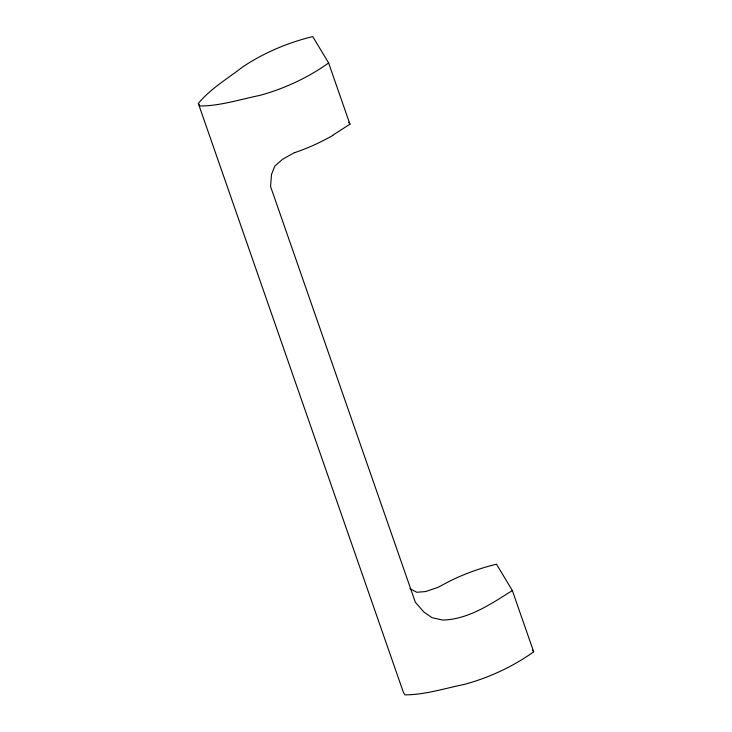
<?xml version="1.0" encoding="UTF-8"?>
<svg xmlns="http://www.w3.org/2000/svg" width="732" height="732" viewBox="0 0 732 732"><rect width="100%" height="100%" fill="white"/><g stroke="black" fill="none" stroke-linecap="round" stroke-linejoin="round"><path stroke-width="1.1" d="M409.847 588.647L416.764 592.279L425.64 591.548L437.965 587.384L450.235 580.869A146.976 96.231 -19.2 0 1 496.506 564.207L512.345 590.559L533.674 651.8A146.976 96.231 -19.2 0 1 464.756 684.292C445.038 688.318 425.036 694.824 404.915 694.869L403.387 692.335L198.326 103.477C210.304 88.81 227.643 78.635 242.594 66.987A146.976 96.231 -19.2 0 1 312.765 36.6L328.613 62.952L349.942 124.193L332.758 135.237M512.345 590.559C491.154 603.818 468.617 619.391 442.787 620.068L432.054 617.716L423.974 612.135L415.364 602.299L270.556 186.468L271.526 174.381L274.802 166.137L282.378 159.43L294.548 152.512M348.771 122.244L349.942 124.193M532.503 649.851L533.674 651.8M198.326 103.477L199.854 106.012C219.975 105.975 239.977 99.461 259.695 95.434A146.976 96.231 -19.2 0 0 328.613 62.952M332.886 135.374A147.224 96.761 -19.2 0 1 294.603 152.695"/></g></svg>
